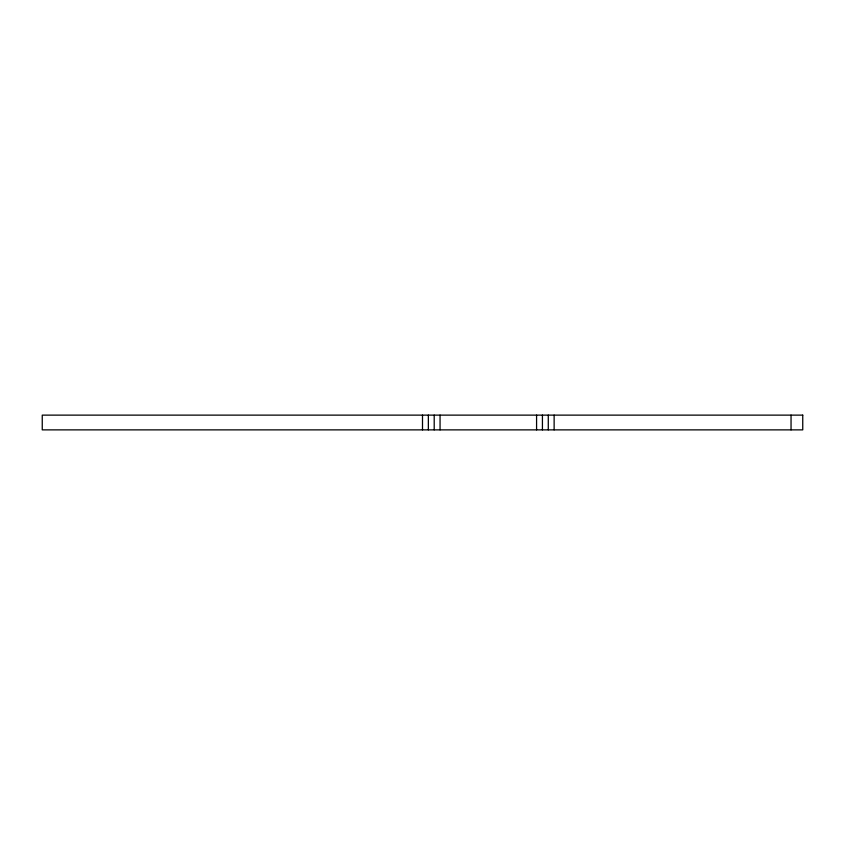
<?xml version="1.0" encoding="UTF-8"?>
<svg xmlns="http://www.w3.org/2000/svg" width="845" height="845" viewBox="0 0 845 845"><rect width="100%" height="100%" fill="white"/><g stroke="black" fill="none" stroke-linecap="round" stroke-linejoin="round"><path stroke-width="1.27" d="M791.047 415.127L791.047 429.873M554.13 415.127L554.13 429.873M548.278 415.127L548.278 429.873M542.427 415.127L542.427 429.873M536.575 415.127L536.575 429.873M440.055 415.127L440.055 429.873M434.203 415.127L434.203 429.873M428.352 415.127L428.352 429.873M422.5 415.127L422.5 429.873M802.75 415.127L42.25 415.127L42.25 429.873L802.75 429.873L802.75 415.127"/></g></svg>
